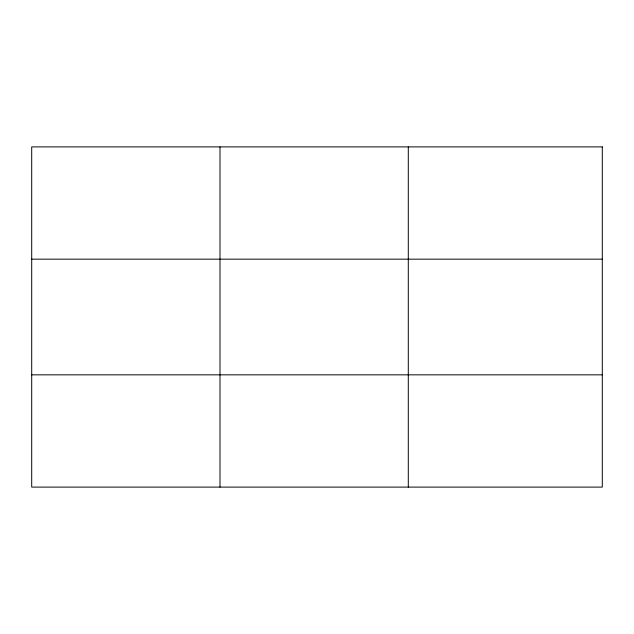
<?xml version="1.0" encoding="UTF-8"?>
<svg xmlns="http://www.w3.org/2000/svg" width="634" height="634" viewBox="0 0 634 634"><rect width="100%" height="100%" fill="white"/><g stroke="black" fill="none" stroke-linecap="round" stroke-linejoin="round"><path stroke-width="0.95" d="M219.998 487.102L219.998 146.898M408.296 487.102L408.296 146.898M31.7 259.163L602.3 259.163M31.7 374.837L602.3 374.837M602.3 146.898L602.3 487.102L31.7 487.102L31.7 146.898L602.3 146.898"/></g></svg>
